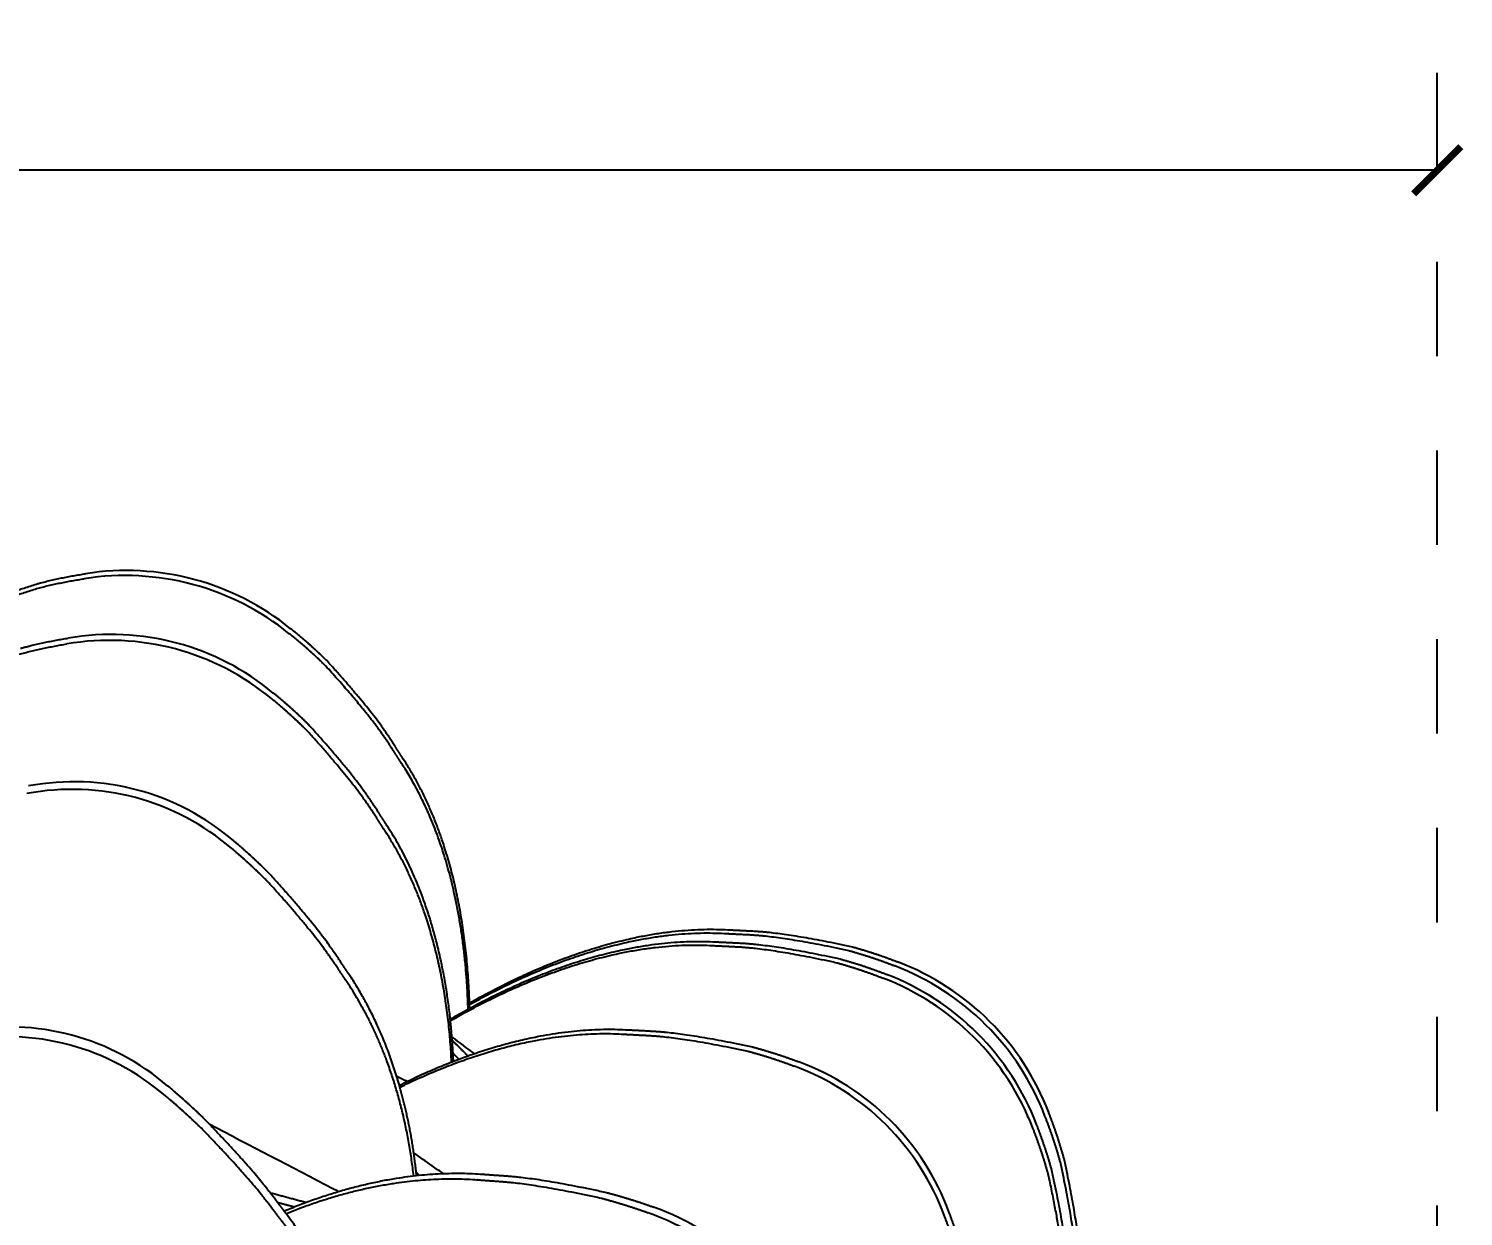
# Model space of a CAD drawing. Header units: metres. Extents: x -0.5 to 11.8, y -0.3 to 7.4.
# Drawn here: x 2.121 to 3.641, y 6.127 to 7.385 of the extents above; entities that cross this region are included whole.
import ezdxf

# ---------------------------------------------------------------- set-up
doc = ezdxf.new("R2010")
doc.units = ezdxf.units.M
doc.header["$MEASUREMENT"] = 0
doc.linetypes.add('HIDDEN', pattern=[9.525, 6.35, -3.175])
doc.layers.add('a', color=60, linetype='Continuous')
doc.layers.add('ΣΧΕΔΙΑ', color=140, linetype='Continuous')
doc.styles.get("Standard").update_dxf_attribs({"font": 'swissel.ttf'})
doc.dimstyles.new('Copy of STANDARD_ACAD', dxfattribs={"dimtxt": 0.1, "dimasz": 0.1, "dimexe": 0.15, "dimexo": 0.0625, "dimgap": 0.09, "dimtad": 0, "dimtih": 1, "dimtoh": 1, "dimzin": 0, "dimdsep": 46, "dimtxsty": 'Standard', "dimblk": 'ARCHTICK', "dimcen": 0.09, "dimadec": 0, "dimazin": 0, "dimtfac": 1, "dimtofl": 0, "dimtmove": 0, "dimatfit": 3, "dimfxl": 1, "dimtolj": 1, "dimtzin": 0, "dimarcsym": 0})

# ---------------------------------------------------------------- blocks, each defined once
blk = doc.blocks.new('_ArchTick')
at = {"color": 0, "linetype": 'ByBlock', "const_width": 0.15}
blk.add_lwpolyline([(-0.5, -0.5), (0.5, 0.5)], dxfattribs=at)
blk = doc.blocks.new('*D13')
at = {"layer": 'a', "color": 0, "linetype": 'HIDDEN', "lineweight": -2, "ltscale": 0.01, "transparency": 16777216}
for p, q in [((0.0019, 5.4537), (0.0019, 7.3854)), ((3.6134, 5.4385), (3.6134, 7.3854))]:
    blk.add_line(p, q, dxfattribs=at)
at = {"layer": 'a', "color": 0, "linetype": 'Continuous', "lineweight": -2, "ltscale": 0.01, "transparency": 16777216}
for p, q in [((0.0019, 7.2354), (1.5145, 7.2354)), ((3.6134, 7.2354), (1.9345, 7.2354))]:
    blk.add_line(p, q, dxfattribs=at)
at = {"layer": 'Defpoints', "color": 0, "linetype": 'HIDDEN', "ltscale": 0.01, "transparency": 16777216}
for p in [(3.6134, 7.2354), (0.0019, 5.3912), (3.6134, 5.376)]:
    blk.add_point(p, dxfattribs=at)
at = {"layer": 'a', "color": 0, "linetype": 'HIDDEN', "lineweight": -2, "ltscale": 0.01, "transparency": 16777216, "xscale": 0.05, "yscale": 0.05, "zscale": 0.05, "rotation": 180}
blk.add_blockref('_ArchTick', (0.0019, 7.2354), dxfattribs=at)
at = {"layer": 'a', "color": 0, "linetype": 'HIDDEN', "lineweight": -2, "ltscale": 0.01, "transparency": 16777216, "xscale": 0.05, "yscale": 0.05, "zscale": 0.05}
blk.add_blockref('_ArchTick', (3.6134, 7.2354), dxfattribs=at)
at = {"layer": 'a', "color": 0, "linetype": 'HIDDEN', "lineweight": 5, "ltscale": 0.01, "transparency": 16777216, "insert": (1.7245, 7.2354), "char_height": 0.09, "attachment_point": 5}
blk.add_mtext('\\A1;3.61', dxfattribs=at)

msp = doc.modelspace()

# ---------------------------------------------------------------- linework, layer by layer
at = {"layer": 'ΣΧΕΔΙΑ'}
for points in [[(2.3987, 6.7497), (2.3685, 6.7741), (2.3335, 6.7919), (2.2591, 6.8118), (2.2198, 6.814), (2.1815, 6.8079)], [(2.3973, 6.7444), (2.3671, 6.7688), (2.3321, 6.7866), (2.2577, 6.8065), (2.2184, 6.8087), (2.1801, 6.8026)], [(2.3788, 6.6753), (2.3487, 6.7002), (2.3138, 6.7182), (2.2394, 6.7382), (2.2, 6.74), (2.1616, 6.7335)], [(2.3804, 6.6815), (2.3504, 6.7064), (2.3154, 6.7245), (2.241, 6.7444), (2.2017, 6.7463), (2.1632, 6.7397)], [(2.3363, 6.5168), (2.3064, 6.5423), (2.2716, 6.5607), (2.1972, 6.5807), (2.1577, 6.5821), (2.1191, 6.575)], [(2.3384, 6.5248), (2.3086, 6.5504), (2.2737, 6.5688), (2.1993, 6.5887), (2.1599, 6.5902), (2.1212, 6.583)], [(3.189, 6.2244), (3.1751, 6.2606), (3.1536, 6.2936), (3.0991, 6.3481), (3.0662, 6.3695), (3.03, 6.3834)], [(3.1979, 6.2333), (3.184, 6.2696), (3.1626, 6.3025), (3.1081, 6.357), (3.0751, 6.3785), (3.0389, 6.3924)], [(3.2018, 6.2372), (3.1879, 6.2735), (3.1664, 6.3064), (3.112, 6.3609), (3.079, 6.3824), (3.0428, 6.3963)], [(3.1851, 6.2205), (3.1712, 6.2567), (3.1497, 6.2897), (3.0953, 6.3442), (3.0623, 6.3656), (3.0261, 6.3795)], [(2.2688, 6.265), (2.239, 6.2905), (2.2041, 6.309), (2.1297, 6.329), (2.0902, 6.3304), (2.0516, 6.3232)], [(2.2661, 6.2547), (2.2362, 6.2802), (2.2014, 6.2988), (2.127, 6.3187), (2.0875, 6.3201), (2.0489, 6.3129)], [(3.0916, 6.1271), (3.0781, 6.1636), (3.0568, 6.1968), (3.0024, 6.2512), (2.9692, 6.2725), (2.9326, 6.2861)], [(3.0962, 6.1317), (3.0827, 6.1682), (3.0614, 6.2014), (3.0069, 6.2559), (2.9738, 6.2771), (2.9372, 6.2907)], [(2.9363, 5.9719), (2.9233, 6.0089), (2.9023, 6.0423), (2.8478, 6.0968), (2.8144, 6.1178), (2.7774, 6.1309)], [(2.9422, 5.9778), (2.9292, 6.0148), (2.9082, 6.0482), (2.8537, 6.1027), (2.8203, 6.1237), (2.7832, 6.1368)]]:
    msp.add_open_spline(points, degree=3, knots=[0, 0, 0, 0, 0.500337, 0.500337, 1.000843, 1.000843, 1.000843, 1.000843], dxfattribs=at)
for points, weights, degree, knots in [([(1.8182, 6.5579), (1.9014, 6.6926), (2.0057, 6.7462), (2.0183, 6.7527), (2.0309, 6.7592), (2.0639, 6.7762), (2.131, 6.7975)], [0.945216949141, 0.936487571726, 1, 1, 1, 0.970376548073, 0.948940508878], 2, [3.5276859, 3.5276859, 3.5276859, 3.7990306, 3.7990306, 3.8560209, 3.8560209, 3.9482049, 3.9482049, 3.9482049]), ([(1.817, 6.5529), (1.9001, 6.6874), (2.0043, 6.7409), (2.0169, 6.7474), (2.0295, 6.7539), (2.0625, 6.7709), (2.1296, 6.7922)], [0.945196662735, 0.936561729022, 1, 1, 1, 0.970376548073, 0.948940508878], 2, [3.5280027, 3.5280027, 3.5280027, 3.7990306, 3.7990306, 3.8560209, 3.8560209, 3.9482049, 3.9482049, 3.9482049]), ([(2.5868, 6.3467), (2.5868, 6.3467), (2.5868, 6.3468), (2.5868, 6.3469), (2.5837, 6.4518), (2.56, 6.539), (2.5187, 6.6031), (2.5136, 6.6111), (2.5085, 6.619), (2.5033, 6.627), (2.4901, 6.6475), (2.4677, 6.6752), (2.4359, 6.7101)], [1, 1, 1, 1, 0.993958600323, 1.01329110256, 1.05799750672, 1.05799750672, 1.05799750672, 1.05799750672, 1.03710314787, 1.01909620977, 1.00397669242], 3, [3.5280212, 3.5280212, 3.5280212, 3.5280212, 3.5282366, 3.5282366, 3.5282366, 3.7990306, 3.7990306, 3.7990306, 3.8560209, 3.8560209, 3.8560209, 3.9482049, 3.9482049, 3.9482049, 3.9482049]), ([(2.5883, 6.3511), (2.5837, 6.5097), (2.5201, 6.6084), (2.5124, 6.6203), (2.5047, 6.6323), (2.4847, 6.6634), (2.4373, 6.7155)], [0.945245003182, 0.936386184878, 1, 1, 1, 0.970376548073, 0.948940508878], 2, [3.5272527, 3.5272527, 3.5272527, 3.7990306, 3.7990306, 3.8560209, 3.8560209, 3.9482049, 3.9482049, 3.9482049]), ([(2.5675, 6.3394), (2.5538, 6.4594), (2.5017, 6.5397), (2.494, 6.5516), (2.4863, 6.5634), (2.4662, 6.5944), (2.4189, 6.6468)], [0.944346460356, 0.947370339473, 1, 1, 1, 0.970376548073, 0.948940508878], 2, [3.5741804, 3.5741804, 3.5741804, 3.7990306, 3.7990306, 3.8560209, 3.8560209, 3.9482049, 3.9482049, 3.9482049]), ([(2.5693, 6.2907), (2.5618, 6.4383), (2.5, 6.5334), (2.4923, 6.5453), (2.4846, 6.5572), (2.4645, 6.5881), (2.4172, 6.6405)], [0.944781435385, 0.938281595609, 1, 1, 1, 0.970376548073, 0.948940508878], 2, [3.5353505, 3.5353505, 3.5353505, 3.7990306, 3.7990306, 3.8560209, 3.8560209, 3.9482049, 3.9482049, 3.9482049]), ([(2.5291, 6.17), (2.515, 6.2916), (2.4579, 6.3761), (2.4501, 6.3877), (2.4423, 6.3992), (2.422, 6.4293), (2.3746, 6.4815)], [0.94417789365, 0.943223939641, 1, 1, 1, 0.970376548073, 0.948940508878], 2, [3.5564657, 3.5564657, 3.5564657, 3.7990306, 3.7990306, 3.8560209, 3.8560209, 3.9482049, 3.9482049, 3.9482049]), ([(2.5139, 6.266), (2.4947, 6.3329), (2.46, 6.3842), (2.4522, 6.3958), (2.4444, 6.4073), (2.4241, 6.4374), (2.3767, 6.4896)], [0.951764608699, 0.964765678588, 1, 1, 1, 0.970376548073, 0.948940508878], 2, [3.6484987, 3.6484987, 3.6484987, 3.7990306, 3.7990306, 3.8560209, 3.8560209, 3.9482049, 3.9482049, 3.9482049]), ([(2.5882, 6.3531), (2.7358, 6.4368), (2.8597, 6.4308), (2.8739, 6.4301), (2.8881, 6.4294), (2.9251, 6.4276), (2.9939, 6.4126)], [0.946377627876, 0.933039689982, 1, 1, 1, 0.970376548073, 0.948940508878], 2, [3.5129555, 3.5129555, 3.5129555, 3.7990306, 3.7990306, 3.8560209, 3.8560209, 3.9482049, 3.9482049, 3.9482049]), ([(2.5681, 6.3344), (2.7175, 6.4202), (2.843, 6.4141), (2.8572, 6.4134), (2.8714, 6.4127), (2.9084, 6.4109), (2.9772, 6.3958)], [0.94670352263, 0.932249702011, 1, 1, 1, 0.970376548073, 0.948940508878], 2, [3.5095804, 3.5095804, 3.5095804, 3.7990306, 3.7990306, 3.8560209, 3.8560209, 3.9482049, 3.9482049, 3.9482049]), ([(2.5883, 6.3514), (2.7337, 6.4328), (2.8559, 6.4269), (2.87, 6.4262), (2.8842, 6.4255), (2.9212, 6.4237), (2.99, 6.4087)], [0.946031959174, 0.933944142518, 1, 1, 1, 0.970376548073, 0.948940508878], 2, [3.5168196, 3.5168196, 3.5168196, 3.7990306, 3.7990306, 3.8560209, 3.8560209, 3.9482049, 3.9482049, 3.9482049]), ([(2.5887, 6.3477), (2.729, 6.4237), (2.8469, 6.418), (2.8611, 6.4173), (2.8753, 6.4166), (2.9123, 6.4148), (2.981, 6.3997)], [0.945326963045, 0.936097281171, 1, 1, 1, 0.970376548073, 0.948940508878], 2, [3.5260184, 3.5260184, 3.5260184, 3.7990306, 3.7990306, 3.8560209, 3.8560209, 3.9482049, 3.9482049, 3.9482049]), ([(2.5143, 6.2661), (2.643, 6.3306), (2.7537, 6.3248), (2.7679, 6.3241), (2.782, 6.3233), (2.8189, 6.3214), (2.8879, 6.3066)], [0.94454205512, 0.939556242361, 1, 1, 1, 0.970376548073, 0.948940508878], 2, [3.5407962, 3.5407962, 3.5407962, 3.7990306, 3.7990306, 3.8560209, 3.8560209, 3.9482049, 3.9482049, 3.9482049]), ([(2.5147, 6.264), (2.6407, 6.3258), (2.7492, 6.3202), (2.7633, 6.3194), (2.7774, 6.3187), (2.8143, 6.3168), (2.8833, 6.302)], [0.944372171455, 0.940737475375, 1, 1, 1, 0.970376548073, 0.948940508878], 2, [3.5458428, 3.5458428, 3.5458428, 3.7990306, 3.7990306, 3.8560209, 3.8560209, 3.9482049, 3.9482049, 3.9482049]), ([(2.4655, 5.9605), (2.444, 6.0507), (2.3897, 6.1216), (2.3816, 6.1322), (2.3736, 6.1427), (2.3525, 6.1702), (2.3045, 6.22)], [0.944378834724, 0.947640681974, 1, 1, 1, 0.970376548073, 0.948940508878], 2, [3.5753354, 3.5753354, 3.5753354, 3.7990306, 3.7990306, 3.8560209, 3.8560209, 3.9482049, 3.9482049, 3.9482049]), ([(2.392, 6.1325), (2.3841, 6.1428), (2.3763, 6.153), (2.3553, 6.1805), (2.3073, 6.2303)], [1, 1, 1, 0.970376548073, 0.948940508878], 2, [3.8006593, 3.8006593, 3.8006593, 3.8560209, 3.8560209, 3.9482049, 3.9482049, 3.9482049]), ([(3.1586, 5.7827), (3.2423, 5.9303), (3.2363, 6.0542), (3.2356, 6.0684), (3.2349, 6.0825), (3.2331, 6.1196), (3.2181, 6.1883)], [0.946373224885, 0.933050747624, 1, 1, 1, 0.970376548073, 0.948940508878], 2, [3.5130027, 3.5130027, 3.5130027, 3.7990306, 3.7990306, 3.8560209, 3.8560209, 3.9482049, 3.9482049, 3.9482049]), ([(2.3919, 6.1327), (2.5015, 6.1788), (2.6007, 6.1718), (2.6146, 6.1708), (2.6284, 6.1698), (2.6647, 6.1673), (2.7335, 6.1523)], [0.94416567048, 0.944606748645, 1, 1, 1, 0.970376548073, 0.948940508878], 2, [3.5623735, 3.5623735, 3.5623735, 3.7990306, 3.7990306, 3.8560209, 3.8560209, 3.9482049, 3.9482049, 3.9482049]), ([(3.1399, 5.7625), (3.14, 5.7626), (3.14, 5.7626), (3.14, 5.7627), (3.1968, 5.8617), (3.2236, 5.9558), (3.2196, 6.0375), (3.2191, 6.0469), (3.2187, 6.0564), (3.2182, 6.0658), (3.217, 6.0903), (3.2115, 6.1254), (3.2014, 6.1716)], [1, 1, 1, 1, 0.98984571351, 1.00861516394, 1.0563083513, 1.0563083513, 1.0563083513, 1.0563083513, 1.03544735152, 1.01746916256, 1.00237378442], 3, [3.5095662, 3.5095662, 3.5095662, 3.5095662, 3.5096832, 3.5096832, 3.5096832, 3.7990306, 3.7990306, 3.7990306, 3.8560209, 3.8560209, 3.8560209, 3.9482049, 3.9482049, 3.9482049, 3.9482049]), ([(3.1436, 5.7661), (3.2296, 5.9157), (3.2235, 6.0414), (3.2228, 6.0555), (3.2221, 6.0697), (3.2203, 6.1067), (3.2053, 6.1755)], [0.946735887843, 0.932174088244, 1, 1, 1, 0.970376548073, 0.948940508878], 2, [3.5092573, 3.5092573, 3.5092573, 3.7990306, 3.7990306, 3.8560209, 3.8560209, 3.9482049, 3.9482049, 3.9482049]), ([(3.157, 5.7828), (3.2384, 5.9282), (3.2324, 6.0503), (3.2317, 6.0645), (3.231, 6.0787), (3.2292, 6.1157), (3.2142, 6.1844)], [0.94602780551, 0.933955498017, 1, 1, 1, 0.970376548073, 0.948940508878], 2, [3.5168681, 3.5168681, 3.5168681, 3.7990306, 3.7990306, 3.8560209, 3.8560209, 3.9482049, 3.9482049, 3.9482049]), ([(2.3942, 6.1302), (2.4994, 6.1726), (2.5948, 6.1659), (2.6087, 6.1649), (2.6226, 6.1639), (2.6588, 6.1613), (2.7276, 6.1464)], [0.944273352837, 0.946654205386, 1, 1, 1, 0.970376548073, 0.948940508878], 2, [3.5711209, 3.5711209, 3.5711209, 3.7990306, 3.7990306, 3.8560209, 3.8560209, 3.9482049, 3.9482049, 3.9482049]), ([(2.3939, 6.13), (2.3932, 6.131), (2.3924, 6.1319), (2.3922, 6.1322), (2.392, 6.1325)], [0.99855757697, 0.999274069691, 1, 1, 1], 2, [3.795929193, 3.795929193, 3.795929193, 3.799030592, 3.799030592, 3.800659309, 3.800659309, 3.800659309])]:
    msp.add_rational_spline(points, weights, degree=degree, knots=knots, dxfattribs=at)
for points, weights in [([(2.1296, 6.7922), (2.1546, 6.7988), (2.1801, 6.8026)], [0.931709150307, 0.919797461204, 0.911534052656]), ([(2.131, 6.7975), (2.1561, 6.8041), (2.1815, 6.8079)], [0.931709150307, 0.919797461204, 0.911534052656]), ([(2.4373, 6.7155), (2.4188, 6.7337), (2.3987, 6.7497)], [0.931709150307, 0.919797461204, 0.911534052656]), ([(2.1109, 6.7226), (2.136, 6.7293), (2.1616, 6.7335)], [0.931709150307, 0.919797461204, 0.911534052656]), ([(2.1125, 6.7289), (2.1377, 6.7356), (2.1632, 6.7397)], [0.931709150307, 0.919797461204, 0.911534052656]), ([(2.4359, 6.7101), (2.4174, 6.7284), (2.3973, 6.7444)], [0.931709150307, 0.919797461204, 0.911534052656]), ([(2.4172, 6.6405), (2.3988, 6.6589), (2.3788, 6.6753)], [0.931709150307, 0.919797461204, 0.911534052656]), ([(2.4189, 6.6468), (2.4005, 6.6652), (2.3804, 6.6815)], [0.931709150307, 0.919797461204, 0.911534052656]), ([(2.3767, 6.4896), (2.3584, 6.5081), (2.3384, 6.5248)], [0.931709150307, 0.919797461204, 0.911534052656]), ([(2.3746, 6.4815), (2.3562, 6.5), (2.3363, 6.5168)], [0.931709150307, 0.919797461204, 0.911534052656]), ([(2.981, 6.3997), (3.0061, 6.3929), (3.03, 6.3834)], [0.931709150307, 0.919797461204, 0.911534052656]), ([(2.99, 6.4087), (3.015, 6.4018), (3.0389, 6.3924)], [0.931709150307, 0.919797461204, 0.911534052656]), ([(2.9939, 6.4126), (3.0189, 6.4057), (3.0428, 6.3963)], [0.931709150307, 0.919797461204, 0.911534052656]), ([(2.9772, 6.3958), (3.0022, 6.389), (3.0261, 6.3795)], [0.931709150307, 0.919797461204, 0.911534052656]), ([(2.568, 6.3346), (2.5678, 6.337), (2.5675, 6.3394)], [0.94424714395, 0.944287312463, 0.944346460356]), ([(2.5679, 6.336), (2.5783, 6.342), (2.5887, 6.3477)], [0.947123359468, 0.946019369318, 0.945326963045]), ([(2.5884, 6.3475), (2.5883, 6.3493), (2.5883, 6.3511)], [0.945455751529, 0.945345695824, 0.945245003182]), ([(2.5696, 6.3172), (2.5689, 6.326), (2.568, 6.3346)], [0.94420675243, 0.944100538635, 0.94424714395]), ([(2.5712, 6.2914), (2.5707, 6.3045), (2.5696, 6.3172)], [0.94504970581, 0.944361141858, 0.94420675243]), ([(2.8833, 6.302), (2.9085, 6.2953), (2.9326, 6.2861)], [0.931709150307, 0.919797461204, 0.911534052656]), ([(2.8879, 6.3066), (2.913, 6.2999), (2.9372, 6.2907)], [0.931709150307, 0.919797461204, 0.911534052656]), ([(2.3073, 6.2303), (2.2887, 6.2482), (2.2688, 6.265)], [0.931709150307, 0.919797461204, 0.911534052656]), ([(2.5139, 6.266), (2.5141, 6.2661), (2.5143, 6.2661)], [0.944555739319, 0.944548836694, 0.94454205512]), ([(2.5145, 6.2639), (2.5142, 6.2649), (2.5139, 6.266)], [0.951376212906, 0.95156786505, 0.951764608699]), ([(2.5321, 6.1703), (2.5271, 6.2195), (2.5145, 6.2639)], [0.94429647245, 0.943177672604, 0.951376212906]), ([(2.3045, 6.22), (2.286, 6.2379), (2.2661, 6.2547)], [0.931709150307, 0.919797461204, 0.911534052656]), ([(3.2142, 6.1844), (3.2074, 6.2094), (3.1979, 6.2333)], [0.931709150307, 0.919797461204, 0.911534052656]), ([(3.2181, 6.1883), (3.2112, 6.2133), (3.2018, 6.2372)], [0.931709150307, 0.919797461204, 0.911534052656]), ([(3.2014, 6.1716), (3.1945, 6.1966), (3.1851, 6.2205)], [0.931709150307, 0.919797461204, 0.911534052656]), ([(3.2053, 6.1755), (3.1984, 6.2005), (3.189, 6.2244)], [0.931709150307, 0.919797461204, 0.911534052656]), ([(2.7276, 6.1464), (2.7529, 6.1397), (2.7774, 6.1309)], [0.931709150307, 0.919797461204, 0.911534052656]), ([(2.7335, 6.1523), (2.7588, 6.1457), (2.7832, 6.1368)], [0.931709150307, 0.919797461204, 0.911534052656]), ([(2.4708, 5.9595), (2.4505, 6.055), (2.3939, 6.13)], [0.944162949045, 0.944373187632, 0.99855757697]), ([(3.1075, 6.0777), (3.1008, 6.1029), (3.0916, 6.1271)], [0.931709150307, 0.919797461204, 0.911534052656]), ([(3.1121, 6.0823), (3.1054, 6.1075), (3.0962, 6.1317)], [0.931709150307, 0.919797461204, 0.911534052656])]:
    msp.add_rational_spline(points, weights, degree=2, dxfattribs=at)
for points, degree in [([(2.5934, 6.2994), (2.5855, 6.3053), (2.5776, 6.3113), (2.5696, 6.3172)], 3), ([(2.5864, 6.2971), (2.5782, 6.3053), (2.5699, 6.3136)], 2), ([(2.5769, 6.2936), (2.5739, 6.2967), (2.5708, 6.2997)], 2), ([(2.5111, 6.2754), (2.5149, 6.2736), (2.5187, 6.2719), (2.5225, 6.2702)], 3), ([(2.5147, 6.2631), (2.5148, 6.2631), (2.5148, 6.2631)], 2), ([(2.3123, 6.225), (2.356, 6.2022), (2.3997, 6.1794), (2.4435, 6.1566)], 3), ([(2.5488, 6.1805), (2.5422, 6.1851), (2.5357, 6.1897), (2.5292, 6.1944)], 3), ([(2.535, 6.1705), (2.5334, 6.1721), (2.5318, 6.1737)], 2), ([(2.5602, 6.1724), (2.5564, 6.1751), (2.5526, 6.1778), (2.5488, 6.1805)], 3), ([(2.4435, 6.1566), (2.4455, 6.1556), (2.4476, 6.1545), (2.4496, 6.1534)], 3), ([(2.4146, 6.1417), (2.396, 6.1467), (2.3773, 6.1517)], 2), ([(2.4022, 6.137), (2.3936, 6.1392), (2.3851, 6.1415)], 2), ([(2.408, 6.1354), (2.4079, 6.1354), (2.4078, 6.1355)], 2)]:
    msp.add_open_spline(points, degree=degree, dxfattribs=at)

# ---------------------------------------------------------------- dimensions: what is measured, and where the dimension line sits
at = {"layer": 'a', "linetype": 'HIDDEN', "lineweight": 5, "ltscale": 0.01}
dim = msp.add_linear_dim(base=(3.6134, 7.2354), p1=(0.0019, 5.3912), p2=(3.6134, 5.376), dimstyle='Copy of STANDARD_ACAD', override={"dimtxt": 0.09, "dimasz": 0.05}, dxfattribs=at)
dim.commit()
dim.dimension.update_dxf_attribs({"geometry": '*D13', "text_midpoint": (1.7245, 7.2354), "dimtype": 160})

doc.saveas('drawing.dxf')
